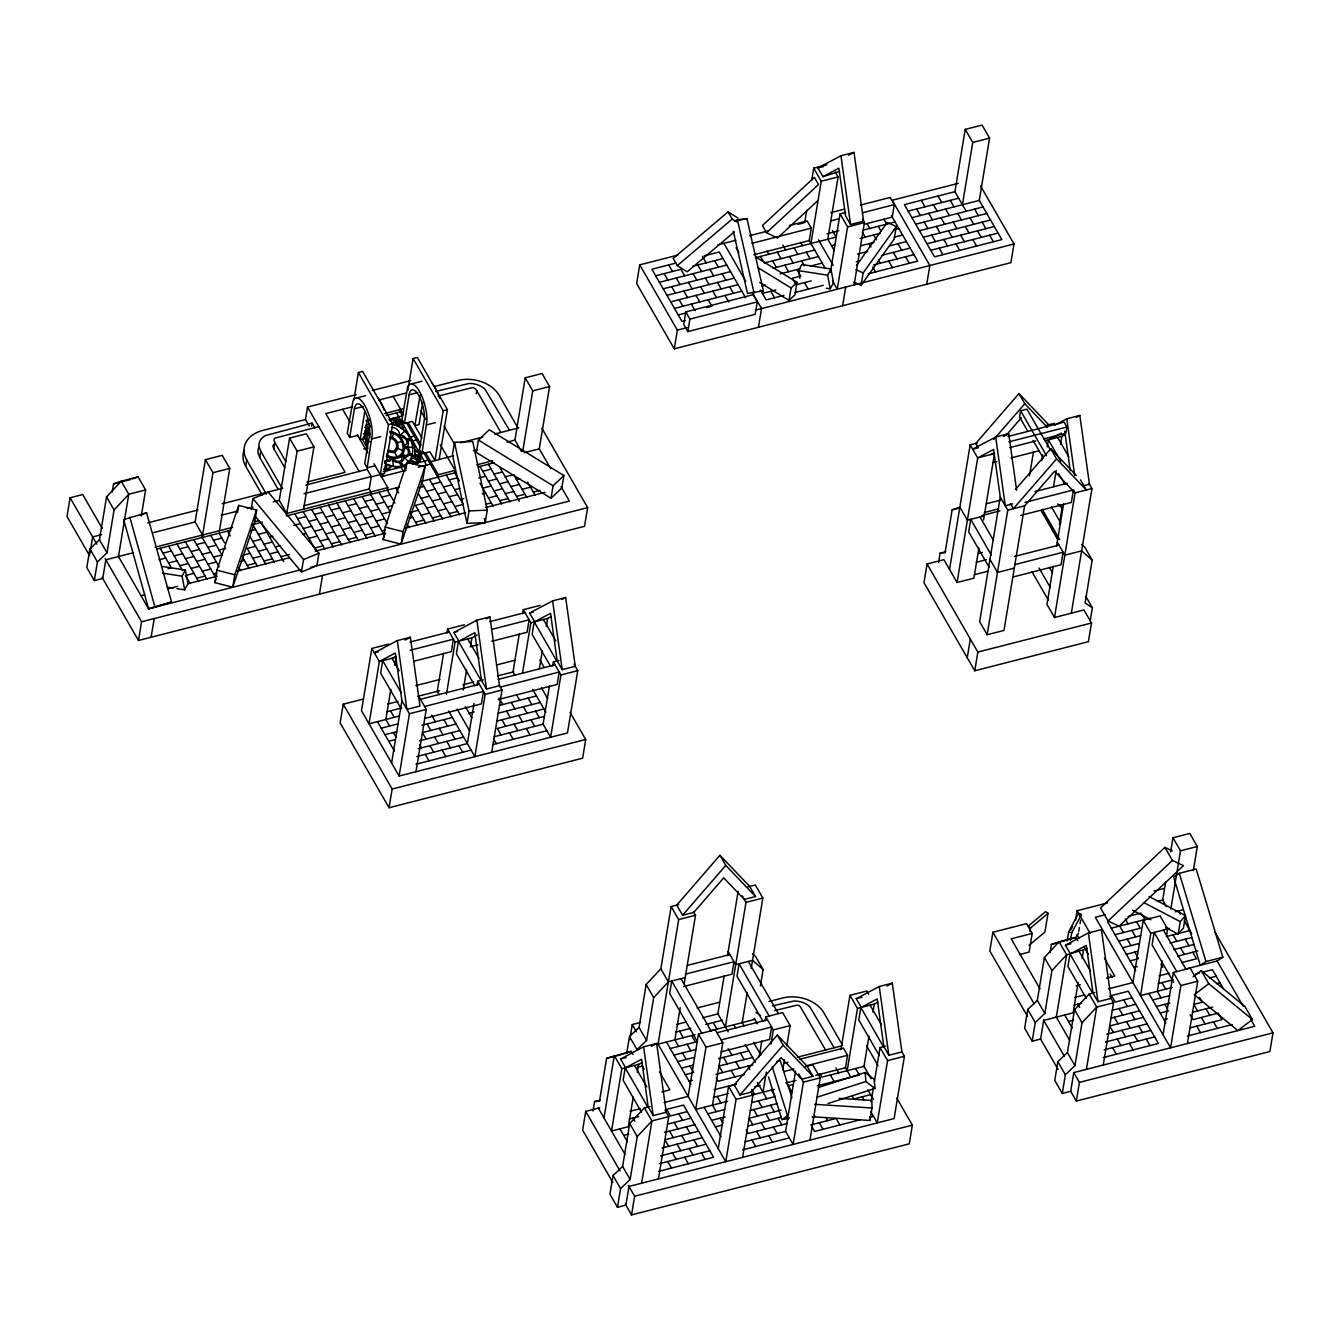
<?xml version="1.0" encoding="UTF-8"?>
<svg xmlns="http://www.w3.org/2000/svg" width="1340" height="1340" viewBox="0 0 1340 1340"><rect width="100%" height="100%" fill="white"/><g stroke="black" fill="none" stroke-linecap="round" stroke-linejoin="round"><path stroke-width="1.5" d="M375.183 465.75L367.177 467.794L372.319 434.311A24.639 8.643 75.6 0 0 364.698 405.3A24.639 8.643 75.6 0 0 353.006 400.828L347.244 433.205L349.69 437.443L357.68 435.399M439.168 459.486L447.426 409.655L417.326 357.428L413.105 358.517L443.205 410.727L434.964 460.558L429.889 451.748L421.882 453.791L427.024 420.308A24.639 8.643 75.6 0 0 419.403 391.297A24.639 8.643 75.6 0 0 407.712 386.825L401.95 419.202L404.395 423.457L412.385 421.397L421.949 437.979M387.947 451.178C400.359 457.644 401.548 437.979 389.923 436.974M387.528 452.535L386.674 455.215C407.913 465.097 408.097 435.048 389.856 432.452M102.209 528.362L82.712 494.544L70.099 497.776L67 516.469L89.579 555.631M141.286 516.067L145.608 489.954L138.087 476.889L121.253 481.194L106.564 496.889L99.462 539.785L89.897 548.881L86.799 567.574L94.319 580.622L102.745 578.478L105.843 559.785L133.414 552.716M89.88 553.755L92.661 536.938L101.689 534.627M94.319 580.622L97.418 561.946L106.982 552.834L114.084 509.954L128.774 494.259L145.608 489.954M112.192 492.048L113.548 483.874L121.253 481.194L128.774 494.259L118.456 556.552M541.846 428.18L587.64 507.626L584.542 526.302L138.489 640.486L141.571 621.794L105.157 558.613M151.102 637.254L154.201 618.561M202.625 535.012L195.104 521.964L205.405 459.654L222.239 455.349L229.76 468.397L219.459 530.707M202.206 537.507L212.943 472.719L205.405 459.654M214.802 582.632L216.862 570.17L238.721 505.398L256.644 509.987L254.583 522.449L232.725 587.221L214.802 582.632L216.125 578.712M237.548 512.517L238.721 505.398M262.238 494.963L245.689 466.236L246.728 460.005A31.54 23.098 9.4 0 1 262.54 430.492L305.47 419.504L307.53 407.042L356.155 394.597M232.725 587.221L234.785 574.76L256.644 509.987M251.166 509.267L252.942 498.581L268.352 492.232L318.937 553.219L316.877 565.681L301.466 572.029L254.868 515.85M278.067 489.251L259.726 457.426L260.747 451.195L259.19 447.192A17.504 12.831 9.4 0 1 265.404 435.617L312.136 423.072L314.967 427.963M284.784 467.76L273.745 448.599L274.767 442.368L273.997 440.374A3.467 2.546 9.4 0 1 275.219 438.08L318.82 426.623M374.028 463.757L387.779 487.626L286.777 513.471L279.256 500.423L289.574 438.113L306.408 433.808L313.928 446.856L303.611 509.167M289.574 438.113L297.095 451.178L286.375 515.967L399.488 487.006M311.634 426.187L312.136 423.072M301.466 572.029L303.527 559.567L252.942 498.581M319.439 594.173L322.521 575.48M353.793 400.425L358.4 372.52L362.621 371.431L392.721 423.658L384.463 473.489L370.895 476.956M349.69 437.443L354.43 408.8L363.14 406.556M364.832 411.263L360.125 439.654L364.329 438.565L367.696 418.298M305.788 485.063L367.177 469.352L371.314 476.538L369.254 488.983L303.912 505.716M370.527 494.427L370.946 491.931L369.07 488.665M380.259 474.561L388.5 424.73L358.4 372.52M363.408 699.044L343.241 704.204L340.142 722.88L389.052 807.735L582.632 758.189L585.714 739.496L570.103 712.428M387.779 487.626L387.361 490.105L394.898 503.17M388.935 419.303L402.503 415.835L400.241 411.916L400.66 409.42M383.139 539.551L385.2 527.089L407.059 462.317L424.964 466.906L422.904 479.368L401.045 544.141L383.139 539.551L385.116 533.655M407.829 390.409L413.105 358.517M404.395 423.457L409.135 394.798L417.846 392.553M388.65 644.155L371.817 648.46L361.498 710.753L399.119 776.028L567.457 732.947L577.758 670.636L574.006 664.121M406.171 467.643L407.059 462.317M422.736 402.268L419.035 424.562L414.831 425.651L420.123 395.149M401.045 544.141L403.106 531.678L424.964 466.906M390.845 689.363L385.87 719.496L389.622 726.029M394.848 665.243L396.171 657.203L379.337 661.508L369.036 723.818L399.32 716.062M430.341 464.126L430.76 461.647L453.523 455.818M437.862 477.191L438.281 474.695L425.668 452.836M391.598 762.979L401.916 700.669L395.267 653.066L379.337 661.508L371.817 648.46M389.052 807.735L392.151 789.042L343.241 704.204M399.119 776.028L409.437 713.734L401.916 700.669M454.511 442.3L452.451 454.762L467.007 523.387L485.214 522.6L487.274 510.138L472.719 441.513L454.511 442.3L469.067 510.925L467.007 523.387M440.324 444.729L455.114 470.39L454.695 472.886L421.028 481.495L442.669 519.032M476.253 393.776L476.772 390.677L475.331 388.834A3.467 2.546 9.4 0 0 472.116 387.679L438.063 396.104M415.953 771.723L426.271 709.413L418.75 696.365M478.43 440.056L476.37 452.518L551.025 498.262L561.845 488.011L563.906 475.549L489.251 429.788L478.43 440.056L553.085 485.8L551.025 498.262M443.574 653.183L437.259 691.373L439.135 694.639M446.907 633.083L447.56 629.063L464.394 624.758M446.438 694.371L455.081 642.128L447.56 629.063M463.272 690.067L466.605 669.966M470.591 645.863L471.915 637.823L477.224 634.993M521.495 451.513L514.912 440.106L525.23 377.796L542.063 373.491L549.584 386.54L539.266 448.85L550.69 468.648M474.008 703.399L467.342 743.583L416.857 756.514M476.99 685.309L477.66 681.29L483.271 679.849M522.768 451.144L532.75 390.861L525.23 377.796M477.66 681.29L485.181 694.338L474.879 756.631L448.531 710.954M491.713 752.326L502.014 690.033L499.2 685.142M519.317 633.803L513.002 671.976L514.878 675.243M522.65 613.703L523.303 609.683L540.137 605.379M522.516 672.981L530.841 622.731L523.303 609.683M539.35 668.677L542.348 650.587M546.335 626.467L547.675 618.427L551.209 616.551M559.014 660.469L553.403 661.893L560.941 674.958L550.623 737.251L543.102 724.203L549.417 686.013M552.75 665.913L553.403 661.893M677.806 255.119L639.733 264.868L636.651 283.561L674.271 348.819L1010.913 262.657L1014.012 243.964L980.562 185.958M674.271 348.819L677.353 330.142L639.733 264.868M685.779 311.935L683.702 324.397L687.839 331.566L755.174 314.331L757.234 301.885L753.097 294.7L685.779 311.935L689.916 319.104L687.839 331.566M599.75 1107.795L585.714 1111.379L582.632 1130.072L612.799 1182.416M593.034 1110.96L594.575 1101.614L600.186 1100.19M633.016 1054.597L631.14 1051.331L606.601 1058.315L599.499 1101.195L594.575 1101.614M603.988 1117.945L614.306 1055.635L621.827 1068.7L611.509 1130.994L628.343 1126.689L633.334 1096.539M626.701 1053.341L629.482 1036.507L639.046 1027.411L646.148 984.515L660.838 968.837L671.156 906.527L678.643 904.617M629.783 1039.522L632.262 1024.564L640.369 1022.487M650 1106.421L644.406 1107.862L629.716 1123.54L622.614 1166.437L613.05 1175.532L609.951 1194.225L617.472 1207.29L625.897 1205.129L628.979 1186.436L894.098 1118.582L904.416 1056.289L901.586 1051.381M758.423 327.278L761.522 308.602L752.125 292.271M637.321 1072.419L638.661 1064.379L642.195 1062.503M617.472 1207.29L620.571 1188.597L630.135 1179.485L637.237 1136.605L651.927 1120.91L668.76 1116.605L664.992 1110.073M629.482 1036.507L637.019 1049.572L646.583 1040.46L653.686 997.58L668.358 981.885L685.192 977.58M671.156 906.527L678.677 919.592L658.057 1044.178L695.091 1034.698M896.762 1098.063L912.356 1125.148L909.274 1143.824L631.542 1214.911L634.624 1196.235L628.376 1185.398M641.609 1183.203L651.927 1120.91L644.406 1107.862M759.73 282.472L789.026 300.411L791.086 287.966L797.032 282.321L755.676 256.978M804.737 222.423L806.73 210.363M811.722 180.23L813.732 168.17L826.813 164.82M797.032 282.321L794.972 294.783L789.026 300.411M680.201 1007.714L674.891 1039.874L678.643 1046.406M684.204 983.61L695.51 915.27L693.634 912.021M789.344 225.505L807.166 220.949L811.303 228.118L809.243 240.58L753.8 254.767M810.934 243.512L821.253 181.218L813.732 168.17M658.443 1178.899L668.76 1116.605M835.256 172.023L838.086 176.913L827.768 239.207L834.351 250.63M716.264 1111.664L712.511 1105.148L722.813 1042.838L715.292 1029.79L698.458 1034.095L688.157 1096.388L664.104 1102.552M830.415 272.137L840.063 213.847L845.674 212.423M698.458 1034.095L705.979 1047.16L695.678 1109.453L727.654 1101.262M840.063 213.847L847.583 226.912L837.266 289.206L832.576 281.048M724.186 975.704L717.855 1013.894L728.206 1031.85M727.503 955.621L738.156 891.301M842.592 305.738L845.691 287.045M725.375 1026.943L746.011 902.356L742.243 895.824M854.099 284.901L864.417 222.608L862.541 219.341M853.848 282.12L861.101 285.37L863.161 272.908L896.276 226.527L887.214 222.474L856.461 265.538M718.24 1148.615L728.558 1086.304L736.045 1084.395M742.209 1022.638L747.201 992.488M751.204 968.385L762.845 898.051L755.325 884.986L747.837 886.913M728.558 1086.304L736.079 1099.37L725.778 1161.663L657.84 1043.826M760.383 985.905L763.096 969.574L755.559 956.509L752.544 953.879M860.498 205.037L890.196 197.449L894.333 204.618L892.273 217.08L864.551 224.182M896.276 226.527L894.199 238.989L861.101 285.37M742.611 1157.358L752.913 1095.065L751.037 1091.799M759.144 1057.059L761.807 1040.979M765.123 1020.879L765.793 1016.859L782.627 1012.554L790.148 1025.602L786.815 1045.702M762.996 1092.217L766.329 1072.117M770.986 1043.977L773.314 1029.924L765.793 1016.859M782.828 1069.822L784.486 1059.773M798.707 1073.976L803.414 1082.134L793.096 1144.427L785.575 1131.379L795.558 1071.096M926.761 284.197L929.843 265.504L892.222 200.246L958.351 183.312M954.901 191.687L965.219 129.394L982.052 125.089L989.573 138.137L979.255 200.43L1001.834 239.592L934.499 256.828L904.4 204.618L954.901 191.687L966.19 211.268M962.422 204.735L972.74 142.442L965.219 129.394M809.93 1140.122L820.248 1077.829L812.727 1064.764L805.24 1066.69M840.967 1049.589L849.962 995.319L866.796 991.014L868.672 994.28M978.887 548.06L973.895 578.193L957.062 582.515L943.896 559.668L927.062 563.972L923.964 582.666L974.766 670.77L1088.381 641.693L1091.48 623L1083.943 609.951L1054.496 617.489L1046.959 604.441L1053.29 566.25M799.829 1059.253L843.396 1048.098L847.533 1055.284L845.473 1067.745L815.775 1075.333M847.165 1070.677L857.483 1008.384L849.962 995.319M938.586 562.482L940.127 553.135L945.739 551.695M984.213 515.9L967.38 520.205L959.859 507.156L952.154 509.82L945.052 552.716L940.127 553.135M868.99 1036.222L863.999 1066.372L821.923 1077.142L820.03 1073.876M872.976 1012.102L874.317 1004.062L877.851 1002.186M949.541 569.45L970.16 444.863L977.647 442.937M871.067 1101.798L873.395 1087.728M874.4 1081.698L880.045 1047.545L885.656 1046.104M957.062 582.515L977.698 457.911L970.16 444.863M812.61 1116.773L869.962 1120.458L872.022 1107.996L871.871 1100.458L839.091 1098.348M880.045 1047.545L887.582 1060.593L877.264 1122.887L870.682 1111.463M983.543 519.92L994.514 453.607L977.698 457.911L993.61 449.453L1000.26 497.073L979.641 621.676L987.161 634.725L1003.995 630.42L1024.614 505.817L1054.513 471.328L1075.116 492.885L1054.496 617.489M967.229 657.722L970.327 639.029M974.766 670.77L977.848 652.077L927.062 563.972M1050.794 450.558L1026.909 409.135L1020.594 410.743L1019.556 416.975L1027.864 431.396M987.161 634.725L1007.78 510.121L1000.26 497.073M1029.505 475.851L1033.508 451.748M1041.699 460.776L1042.688 454.746M1047.21 446.94L1048.382 439.821L1060.694 461.178M1053.542 486.604L1056.205 470.541M1060.526 444.411L1061.85 436.371L1065.4 434.495M1008.015 436.471L1064.094 422.117L1066.908 427.008L1065.886 433.239L1043.843 438.883M1059.404 524.242L1062.101 507.894L1060.225 504.627M1056.607 546.15L1063.608 503.957M1019.539 954.566L1029.103 952.12L1032.202 933.427L1026.557 923.645L992.89 932.255L989.808 950.948L1027.428 1016.223M1071.33 613.184L1091.949 488.581L1089.135 483.69M1029.957 931.685L1030.577 927.95L1048.014 913.361L1045.518 911.652L1028.065 926.258L1030.577 927.95M1081.665 544.425L1084.68 547.055L1092.2 560.103L1085.099 603L1092.368 607.791L1090.191 620.872M1077.812 940.747L1075.936 937.481L1059.102 941.785L1044.413 957.48L1037.311 1000.36L1027.747 1009.472L1024.648 1028.165L1032.168 1041.214L1040.594 1039.07L1043.693 1020.376L1073.139 1012.839L1078.13 982.689M1048.014 913.361L1044.915 932.054L1029.053 945.32M1032.168 1041.214L1035.267 1022.521L1044.832 1013.425L1051.934 970.529L1066.623 954.85L1086.991 948.653M1050.041 952.623L1051.398 944.466L1059.102 941.785L1066.623 954.85L1056.305 1017.144M1067.143 941.099L1068.684 931.752L1078.566 913.327L1081.581 914.416L1071.699 932.824L1070.459 940.312M1075.518 920.061L1077.059 910.714L1107.443 902.942M1078.8 931.233L1079.403 927.498M1080.023 923.763L1080.643 920.027M1094.813 992.572L1089.202 994.012L1074.513 1009.69L1067.41 1052.587L1057.846 1061.682L1054.748 1080.375L1062.268 1093.44L1070.694 1091.279L1073.775 1072.586L1254.726 1026.273L1250.555 1019.02M1082.117 958.569L1083.457 950.529M1062.268 1093.44L1065.367 1074.747L1074.931 1065.635L1082.033 1022.755L1096.723 1007.06L1113.557 1002.755L1109.788 996.223M1214.626 931.551L1273 1032.839L1269.901 1051.515L1076.338 1101.061L1079.42 1082.385L1073.775 1072.586M1086.405 1069.353L1096.723 1007.06L1089.202 994.012M1103.239 1065.049L1113.557 1002.755M1166.621 935.019L1167.626 928.989L1160.088 915.94L1143.255 920.245L1132.953 982.555L1108.398 988.836M1143.255 920.245L1150.792 933.31L1140.474 995.603L1172.45 987.413M1165.649 881.954L1162.651 900.045L1166.42 906.577M1170.641 851.821L1172.969 837.751L1189.803 833.447L1197.324 846.495L1193.337 870.615M1162.299 961.149L1157.308 991.299L1161.06 997.814M1170.842 909.073L1180.49 850.799L1172.969 837.751M1165.448 927.431L1178.212 934.097L1180.272 921.652L1185.515 915.605L1149.083 896.544M1163.053 1034.765L1173.354 972.472L1190.188 968.15L1197.709 981.215L1187.408 1043.508M1185.515 915.605L1183.438 928.067L1178.212 934.097M1173.354 972.472L1180.875 985.52L1170.574 1047.813L1095.333 917.28L1105.349 914.718M401.782 428.298C404.043 422.519 394.68 416.221 390.66 421.346M391.196 466.638L388.114 470.424L384.195 470.541M392.134 437.795L393.407 433.758M390.51 457.761L388.734 459.905L386.506 459.955M402.921 429.169C405.97 422.1 394.211 414.177 389.404 420.693M389.873 466.32L388.55 468.648L384.111 469.385M410.576 439.604C408.097 443.875 403.809 431.982 399.019 436.321C401.112 431.899 396.121 427.226 391.766 427.359M369.338 428.85L367.043 433.272L367.21 444.076M385.216 467.358L385.183 465.382M176.897 588.629L184.686 589.835L182.089 576.183L185.389 570.053L162.056 566.435M184.686 589.835L187.969 583.704L185.389 570.053M799.947 278.452L798.472 270.647L801.772 264.516L830.917 269.022L833.514 282.673L830.214 288.82L826.328 288.217M830.214 288.82L827.634 275.169L830.917 269.022M1070.761 930.044L1072.637 926.526M1075.518 938.62L1078.482 933.109M370.46 433.406L368.802 435.249L366.993 433.591M1048.717 424.747L1018.953 393.591L975.771 443.423L977.714 446.79M993.744 439.52L1024.782 403.709L1018.953 393.591M1006.424 434.981L1021.365 417.745M1015.67 489.234L1050.744 448.749L1076.255 475.449M1050.744 448.749L1056.573 458.866L1013.392 508.697L1010.477 503.639M719.932 855.272L676.767 905.103L682.596 915.22L693.819 912.339L723.701 877.851L744.32 899.408L755.542 896.544L749.713 886.427L719.932 855.272L725.778 865.389L755.542 896.544M682.596 915.22L725.778 865.389M777.351 1035.05L734.169 1084.881L739.998 1094.998L751.221 1092.117L781.12 1057.629L801.722 1079.202L812.944 1076.322L807.115 1066.205L777.351 1035.05L783.18 1045.167L812.944 1076.322M739.998 1094.998L783.18 1045.167M553.085 485.8L563.906 475.549M1164.896 847.366L1100.525 907.9L1108.063 920.949L1119.101 926.175L1183.455 865.64L1172.416 860.431L1164.896 847.366L1172.265 850.85M1108.063 920.949L1172.416 860.431M766.564 232.708L818.522 184.518L814.385 177.332L762.427 225.539L766.564 232.708L777.468 238.068L817.199 201.201M370.828 425.651L365.485 433.121L363.542 433.624M367.177 433.004L369.639 433.641L369.957 437.627M399.019 436.321L404.228 431.597M385.334 462.836L385.317 461.496M402.486 465.432C403.206 460.441 392.402 464.762 392.218 458.079L389.84 461.312L384.915 460.859M412.904 455.969C407.712 456.89 411.816 446.254 404.915 446.538C412.234 447.711 404.663 436.237 410.191 438.951M409.253 463.322C410.258 458.799 420.593 450.089 417.728 459.352C416.154 459.654 414.445 458.381 414.311 456.772C417.527 443.373 407.678 430.643 396.171 424.914M738.022 218.085L728.072 211.888L673.132 258.436L677.269 265.622L687.219 271.819L734.303 231.921M677.269 265.622L732.21 219.073L737.184 222.172M1193.153 976.776L1201.226 970.629L1244.91 1006.457L1252.431 1019.522L1237.892 1030.577L1194.208 994.749L1208.747 983.694L1252.431 1019.522M1179.334 873.312L1173.639 877.08L1200.272 965.319L1205.983 961.534L1222.817 957.229L1196.168 869.007L1179.334 873.312L1205.983 961.534M1185.046 969.205L1217.105 960.998L1222.817 957.229M398.75 426.304L400.359 424.78C400.962 421.564 396.741 418.549 393.96 420.408L393.675 423.809M817.953 167.952L840.951 155.742L853.999 152.408L863.597 221.184L850.548 224.517L845.54 215.824L838.89 168.204L822.961 176.662L817.953 167.952L823.547 166.529M848.689 155.222L853.999 152.408M839.544 171.436L822.961 176.662M397.327 640.604L406.925 709.379L419.973 706.029L410.375 637.254L397.327 640.604L374.329 652.815L378.048 651.86M405.065 640.085L410.375 637.254M392.385 658.174L395.92 656.298M453.858 632.447L476.873 620.236L489.904 616.903L499.519 685.678L486.47 689.011L481.445 680.318L474.796 632.698L458.883 641.156L453.858 632.447L457.593 631.492M486.37 618.779L489.904 616.903M529.601 613.067L552.616 600.856L565.664 597.523L575.262 666.298L562.214 669.631L557.189 660.922L550.556 613.318L534.627 621.76L529.601 613.067L533.337 612.112M562.113 599.399L565.664 597.523M1016.625 490.306L1008.719 433.657L995.687 436.991L972.673 449.202L978.267 447.778M1003.409 436.471L1008.719 433.657M990.729 454.578L994.28 452.685M1054.413 425.366L1066.791 418.8L1079.839 415.45L1089.437 484.226L1083.859 485.666M1076.305 417.343L1079.839 415.45M1048.801 439.704L1061.196 433.138M620.587 1059.019L643.602 1046.808L656.65 1043.475L666.248 1112.25L653.2 1115.583L648.192 1106.89L641.542 1059.27L625.613 1067.729L620.587 1059.019L626.182 1057.595M651.341 1046.289L656.65 1043.475M856.243 998.702L879.258 986.491L892.306 983.158L901.904 1051.934L888.856 1055.267L883.847 1046.574L877.198 998.953L861.268 1007.412L856.243 998.702L861.838 997.278M886.996 985.972L892.306 983.158M1065.4 945.169L1088.398 932.958L1101.447 929.625L1111.044 998.4L1097.996 1001.734L1092.988 993.041L1086.338 945.42L1070.409 953.879L1065.4 945.169L1070.978 943.745M385.3 463.221L385.267 461.06M406.255 465.231L396.841 467.342L385.535 464.662M303.527 559.567L318.937 553.219M118.205 556.1L148.556 608.762L171.537 601.978L146.579 512.718L123.648 519.602L148.606 608.863L300.847 569.785M140.432 515.197L146.579 512.718M148.606 608.863L171.537 601.978M132.308 478.899L138.087 476.889M623.435 1053.994L631.14 1051.331M1075.936 937.481L1051.398 944.466M818.238 1087.561L865.188 1072.503L874.25 1079.42L874.953 1088.449L828.003 1103.507M816.981 1097.226L865.875 1081.531L874.953 1088.449M404.563 444.981C410.375 443.574 404.63 435.467 400.342 437.644M821.253 181.218L838.086 176.913M972.74 142.442L989.573 138.137M736.615 219.861L746.95 218.671L763.381 290.847L747.486 293.46L733.332 231.301M734.37 221.15L746.95 218.671M830.783 212.641L844.652 209.107M749.73 235.639L767.552 231.083M717.888 244.868L735.928 240.245M798.037 224.35L804.05 222.809M830.968 220.849L838.89 218.822M862.659 212.725L894.333 204.618M751.891 243.327L811.303 228.118M676.231 263.009L651.91 269.24L682.01 321.449L685.377 320.595M704.287 255.84L719.245 252.004L745.576 297.698M655.679 275.772L680.921 269.307L684.69 275.839M692.713 266.291L723.014 258.536M908.168 211.134L958.67 198.22M847.583 226.912L864.417 222.608M826.931 233.813L838.807 230.765M659.447 282.288L726.766 265.052M755.392 257.732L836.177 237.063L832.425 230.53M863.111 230.162L895.103 221.971M911.937 217.666L979.255 200.43M663.2 288.82L730.534 271.584M814.703 250.044L764.202 262.975L760.433 256.442M831.537 245.739L834.904 244.868M860.146 238.419L880.347 233.244M893.813 229.793L898.855 228.503M915.689 224.199L983.024 206.963M666.968 295.353L734.303 278.117M773.013 268.201L818.455 256.577M860.548 245.806L873.998 242.356M894.199 237.18L902.624 235.036M919.458 230.715L986.776 213.495M670.737 301.868L738.055 284.633M780.148 273.863L800.332 268.703M810.432 266.107L822.224 263.092M857.567 254.047L867.667 251.468M889.559 245.873L906.376 241.552M923.21 237.247L990.545 220.011M674.489 308.401L741.824 291.165M762.024 285.99L765.391 285.135M856.277 261.87L859.644 261.015M881.536 255.404L910.145 248.084M926.978 243.779L994.314 226.544M372.369 390.459L410.861 380.594M678.258 314.934L686.666 312.773M706.867 307.597L710.233 306.743M762.41 293.393L775.877 289.942M811.236 280.897L796.077 284.767L792.325 278.234L800.734 276.09L796.965 269.558M873.513 264.952L913.913 254.617M930.747 250.295L998.066 233.076M356.825 397.896L365.535 395.668M411.531 383.893L422 381.213M689.916 319.104L757.234 301.885M783.95 295.37L766.179 299.909L760.534 290.127M795.173 292.488L823.229 285.32M868.102 273.829L917.666 261.132L891.335 215.455M352.738 406.707L325.804 413.608L359.237 471.63M378.986 399.99L406.221 393.022M434.394 386.506L457.811 380.51A31.54 23.098 9.4 0 1 499.217 395.384L517.826 427.695M435.584 391.464L468.883 383.525A17.504 12.831 9.4 0 1 485.13 389.371L509.384 430.157M677.353 330.142L687.386 327.563M755.509 310.126L1014.012 243.964M384.496 413.558L403.457 408.7M113.548 483.874L130.382 479.569M365.904 420.71L369.941 419.671M386.104 415.534L400.241 411.916M365.569 425.283L369.488 424.278M388.5 424.73L392.721 423.658M443.205 410.727L447.426 409.655M212.943 472.719L229.76 468.397M297.095 451.178L313.928 446.856M532.75 390.861L549.584 386.54M371.967 438.883L380.677 436.639M426.673 424.88L435.383 422.653M363.659 449L367.445 448.029L362.587 439.587M410.375 437.041L414.161 436.069M397.377 442.602L401.816 441.48M412.636 440.961L416.422 439.989M147.635 522.868L198.052 509.97M222.239 503.773L282.74 488.296M306.91 482.099L345.151 472.317L307.53 407.042M460.575 442.769L482.735 437.091M494.644 434.06L518.697 427.896M383.324 471.663L404.73 466.203L406.238 468.799M412.553 464.193L428.08 460.223M303.979 493.756L371.314 476.538M153.011 532.734L195.104 521.964M221.15 515.297L237.18 511.193M247.197 508.631L253.21 507.09M273.243 501.947L279.256 500.423M473.321 450.743L477.291 449.738M506.989 442.133L514.912 440.106M381.046 476.755L406.104 470.34M418.214 467.241L431.145 463.925M155.088 547.172L232.674 527.323M254.717 521.679L258.737 520.657M438.281 474.695L455.114 470.39M476.889 464.812L492.735 460.759M524.308 452.669L539.266 448.85M156.663 549.166L230.832 530.188M252.305 524.677L262.322 522.114M478.464 466.789L494.309 462.736M162.944 553.169L171.369 551.008M179.778 548.864L188.203 546.703M196.612 544.559L205.037 542.399M213.445 540.238L221.871 538.094M250.48 530.774L255.521 529.468M297.614 518.697L306.022 516.553M314.448 514.393L322.856 512.249M331.281 510.088L339.69 507.927M348.115 505.783L356.524 503.622M364.932 501.462L373.358 499.318M381.766 497.157L390.191 495.013M418.8 487.676L423.859 486.387M432.267 484.243L440.693 482.082M449.101 479.921L457.526 477.777M482.769 471.312L491.177 469.151M159.041 559.785L165.775 558.06M174.183 555.916L182.608 553.755M191.017 551.594L199.442 549.45M207.851 547.289L216.276 545.145M258.352 534.375L266.76 532.215M293.695 525.313L300.428 523.605M308.853 521.444L317.262 519.284M325.687 517.139L334.096 514.979M342.521 512.835L350.929 510.674M359.338 508.513L367.763 506.369M376.172 504.208L384.597 502.048M426.673 491.278L435.098 489.133M443.506 486.973L451.932 484.829M478.849 477.928L485.582 476.203M494.008 474.058L502.416 471.898M168.589 562.968L177.014 560.807M185.423 558.646L193.848 556.502M202.256 554.341L210.681 552.197M219.09 550.037L225.823 548.311M252.758 541.41L261.166 539.266M269.591 537.106L272.958 536.251M303.259 528.496L311.667 526.335M320.092 524.191L328.501 522.031M336.909 519.87L345.335 517.726M353.743 515.565L362.168 513.421M370.577 511.26L379.002 509.1M387.411 506.956L392.469 505.666M421.078 498.329L429.504 496.185M437.912 494.024L446.337 491.864M454.746 489.72L459.788 488.43M488.413 481.094L496.822 478.95M505.247 476.789L513.656 474.645L526.821 497.475M168.053 568.713L171.419 567.858L160.13 548.278M179.828 565.698L188.253 563.554M196.662 561.393L205.087 559.232M213.495 557.088L221.904 554.928L210.631 535.347M255.572 546.318L247.163 548.462L257.514 566.418M263.997 544.157L272.405 542.013M302.706 534.258L306.073 533.387M314.498 531.226L322.906 529.082M331.315 526.922L339.74 524.778M348.149 522.617L356.574 520.456M364.983 518.312L373.408 516.151M381.816 514.007L390.241 511.846L378.952 492.266M423.909 503.237L415.484 505.381L425.835 523.337M432.318 501.076L440.743 498.916M449.151 496.772L457.56 494.611M482.819 488.145L491.227 486.001M499.653 483.841L508.061 481.68M516.486 479.536L519.853 478.665M191.067 568.445L199.493 566.284M207.901 564.14L216.309 561.979M243.244 555.078L249.977 553.37M258.402 551.209L266.811 549.048M275.236 546.904L280.278 545.615M308.904 538.278L317.312 536.134M325.721 533.973L334.146 531.812M342.554 529.669L350.979 527.508M359.388 525.364L367.813 523.203M376.222 521.042L384.647 518.898M409.889 512.433L418.315 510.272M426.723 508.128L435.131 505.967M443.557 503.823L451.965 501.663M460.391 499.502L463.757 498.647M482.266 493.907L485.633 493.053M494.058 490.892L502.467 488.731M510.892 486.588L519.3 484.427M193.898 573.336L185.473 575.496L190.18 583.654M202.306 571.175L210.715 569.031M241.016 561.276L244.383 560.405M252.808 558.261L261.216 556.1M269.642 553.956L278.05 551.795M320.126 541.025L328.551 538.864M336.96 536.72L345.385 534.559M353.793 532.416L362.219 530.255M370.627 528.094L379.053 525.95M409.353 518.195L412.72 517.324M421.128 515.18L429.537 513.019M437.962 510.858L446.371 508.714M454.796 506.554L463.205 504.409L446.287 475.03M488.464 497.944L496.872 495.783M505.297 493.639L513.706 491.479M522.131 489.318L530.539 487.174M196.712 578.227L205.12 576.083M213.546 573.922L216.912 573.068M247.213 565.312L255.622 563.152M264.047 560.991L272.456 558.847M280.881 556.686L289.289 554.542M314.531 548.077L322.957 545.916M331.365 543.772L339.791 541.611M348.199 539.451L356.624 537.306M365.033 535.146L373.458 533.002M381.866 530.841L385.233 529.97M415.534 522.231L423.942 520.071M432.368 517.91L440.776 515.766M449.202 513.605L457.61 511.444M486.236 504.125L491.278 502.835M499.703 500.674L508.111 498.53M516.537 496.369L524.945 494.226M533.354 492.065L540.087 490.34M141.035 595.714L144.77 594.759M167.768 588.88L177.667 586.334M187.567 583.805L217.281 576.2M237.214 571.091L289.323 557.758M315.369 551.092L385.501 533.136M405.551 528.01L465.667 512.617M485.599 507.525L545.011 492.316M310.863 567.222L569.366 501.06L561.075 486.655M141.571 621.794L587.64 507.626M1046.841 425.232L1054.329 423.323M1008.836 441.865L1066.908 427.008M1009.807 447.594L1035.837 440.927M1045.016 440.676L1061.85 436.371M992.789 462.602L996.826 461.58M1010.963 457.962L1039.237 450.709M409.99 642.061L449.252 632.011M489.653 621.676L525.012 612.615M952.154 509.82L959.624 507.91M410.191 650.252L453.389 639.18L451.329 651.642L414.026 661.19M491.83 629.348L529.149 619.8L527.072 632.262L491.73 641.307M986.458 503.723L1000.595 500.105M1034.949 491.562L1067.26 483.288M455.081 642.128L471.915 637.823M530.841 622.731L547.675 618.427M1012.739 503.873L1005.285 505.783L995.687 436.991M984.314 512.5L998.669 508.831M1024.949 502.366L1073.424 489.954L1071.363 502.416L1020.862 515.347M981.902 515.515L999.925 510.892M470.122 646.835L477.978 644.825M1007.78 510.121L1024.614 505.817M1091.949 488.581L1075.116 492.885L1073.173 489.519M415.835 685.611L440.022 679.43M496.487 664.975L514.627 660.335M387.562 704.086L398.014 701.406M417.611 696.398L439.654 690.753M462.903 684.807L473.724 682.027M497.375 675.98L513.806 671.775M978.2 553.554L982.253 552.516M420.442 699.296L479.352 684.221M498.145 679.413L555.095 664.841M386.774 711.774L401.732 707.956M976.291 562.281L986.391 559.701M424.579 706.481L483.489 691.406L481.429 703.869L424.478 718.441M500.322 687.102L559.232 672.01L557.172 684.472L498.262 699.547M1014.531 556.452L1058.969 545.079M409.437 713.734L426.271 709.413M485.181 694.338L502.014 690.033M560.941 674.958L577.758 670.636M974.23 574.743L988.367 571.125M1014.631 564.659L1063.106 552.247L1061.046 564.71L1012.571 577.121M381.213 728.19L398.047 723.868M1014.313 568.11L997.479 572.431L989.942 559.366M384.965 734.705L396.757 731.69M422 725.225L452.3 717.469M469.134 713.165L474.176 711.875M499.435 705.409L536.469 695.929M388.734 741.238L395.467 739.513M456.069 724.002L422.401 732.628L426.154 739.144M498.145 713.232L540.221 702.462M419.42 740.869L459.821 730.534M496.855 721.054L543.99 708.994M418.147 748.692L463.59 737.05M544.375 716.381L497.257 728.441L501.009 734.973M494.276 736.698L543.102 724.203M415.936 764.236L471.111 750.115M492.986 744.504L546.854 730.719M392.151 789.042L585.714 739.496M977.848 652.077L1091.48 623M678.677 919.592L695.51 915.27M746.011 902.356L762.845 898.051M687.454 965.386L729.865 954.532M685.527 974.113L734.002 961.718L731.942 974.18L683.467 986.575M1180.49 850.799L1197.324 846.495M697.101 1007.981L719.379 1002.27M1154.058 891.016L1164.175 888.42M676.583 1024.464L686.599 1021.901M702.629 1017.797L718.659 1013.693M1032.202 933.427L1011.164 938.821L1040.041 988.937M1157.442 901.385L1163.455 899.844M768.875 1001.533L782.527 998.032A31.54 23.098 9.4 0 1 823.933 1012.906L842.558 1045.217M772.343 1005.921L793.615 1001.047A17.504 12.831 9.4 0 1 809.863 1006.893L834.117 1047.679M675.795 1032.152L690.753 1028.316M705.728 1024.497L722.562 1020.175M1128.079 916.393L1141.178 913.043M774.57 1010.611L796.848 1005.201A3.467 2.546 9.4 0 1 800.064 1006.357L825.574 1049.991M710.233 1030.828L754.839 1019.405M1111.262 928.184L1149.988 918.269M1175.23 911.803L1183.27 909.743M606.601 1058.315L621.559 1054.479M716.984 1032.721L767.485 1019.807M670.235 1048.55L695.477 1042.084L691.725 1035.569M1115.031 934.7L1140.273 928.235L1136.521 921.719M721.121 1039.907L771.622 1026.976L769.562 1039.438L721.087 1051.85M673.986 1055.082L695.879 1049.488M1118.783 941.233L1140.675 935.638M1165.917 929.173L1169.284 928.302M621.827 1068.7L638.661 1064.379M705.979 1047.16L722.813 1042.838M773.314 1029.924L790.148 1025.602M857.483 1008.384L874.317 1004.062M1150.792 933.31L1167.626 928.989M637.287 1067.394L642.329 1066.104M677.755 1061.615L694.589 1057.293M1122.552 947.765L1139.385 943.444M1166.319 936.559L1189.887 930.529M681.524 1068.131L693.299 1065.116M718.542 1058.65L748.842 1050.895M1126.32 954.281L1138.096 951.266M1170.088 943.092L1191.964 937.481M685.276 1074.663L692.01 1072.938M752.611 1057.428L718.944 1066.037L722.712 1072.57M1130.072 960.813L1136.806 959.088M1173.84 949.608L1194.041 944.449M689.045 1081.196L692.412 1080.325M715.979 1074.295L752.996 1064.814M1133.841 967.346L1137.208 966.475M1177.609 956.14L1197.809 950.965M776.614 1061.582L780.316 1060.644L791.906 1097.661M661.86 1091.882L669.883 1089.839L659.431 1071.715M797.333 1057.21L841.419 1045.937M1076.188 985.838L1080.241 984.8M1106.572 978.066L1114.679 975.989L1104.445 958.234M783.984 1063.307L787.954 1062.285M744.236 1074.546L718.056 1081.246L716.163 1077.997M1181.562 962.623L1196.52 958.787L1192.751 952.254M784.168 1071.498L794.067 1068.968M805.943 1065.92L847.533 1055.284M630.034 1111.279L640.051 1108.699M714.203 1089.722L736.246 1084.094M1074.613 997.479L1084.847 994.85M1159 975.872L1169.016 973.309M629.264 1118.967L638.611 1116.572M713.416 1097.41L728.374 1093.591M754.571 1086.891L760.182 1085.45M1074.06 1005.117L1081.531 1003.191M1158.212 983.577L1173.187 979.741M1195.632 973.996L1199.367 973.041M1203.102 972.086L1212.449 969.691L1223.738 989.272M786.061 1082.938L795.96 1080.409M687.253 1111.597L670.419 1115.918L666.667 1109.386L683.5 1105.081L713.6 1157.291L658.426 1171.411M751.221 1095.232L774.219 1089.336M788.255 1085.752L793.297 1084.462M1132.049 997.747L1115.232 1002.069L1111.463 995.536L1128.297 991.231L1158.397 1043.441L1103.222 1057.562M1209.484 977.932L1216.217 976.207M736.079 1099.37L752.913 1095.065M803.414 1082.134L820.248 1077.829M887.582 1060.593L904.416 1056.289M1180.875 985.52L1197.709 981.215M623.686 1135.365L628.745 1134.075M667.454 1124.159L691.021 1118.13M707.855 1113.825L724.689 1109.52M751.623 1102.619L775.19 1096.589L771.421 1090.056M817.266 1085.819L859.342 1075.049L855.59 1068.516M1068.483 1021.516L1073.541 1020.226M1112.25 1010.31L1135.818 1004.28M1152.651 999.975L1169.485 995.67M1216.62 983.594L1219.986 982.739M664.489 1132.417L694.79 1124.662M711.607 1120.357L725.074 1116.907M750.333 1110.441L777.267 1103.54M1110.96 1018.132L1139.586 1010.812M1156.42 1006.507L1169.887 1003.057M698.542 1131.178L664.875 1139.804L668.643 1146.337M715.376 1126.873L722.109 1125.148M781.019 1110.073L749.043 1118.264L752.812 1124.779M1143.338 1017.328L1109.671 1025.954L1113.439 1032.487M1160.172 1013.023L1168.597 1010.879M661.91 1148.045L702.311 1137.71M747.754 1126.086L781.421 1117.459M870.631 1094.629L853.798 1098.934L851.922 1095.668M1106.706 1034.195L1147.107 1023.861M1163.941 1019.556L1167.307 1018.685M1192.55 1012.236L1212.75 1007.06M783.816 1119.402L789.377 1117.979M660.62 1155.867L706.063 1144.243M786.865 1123.556L748.156 1133.473L746.263 1130.206M812.107 1117.091L815.474 1116.237M1105.416 1042.018L1150.859 1030.393M659.33 1163.689L709.832 1150.758M745.174 1141.714L785.575 1131.379M810.817 1124.913L836.076 1118.448L839.828 1124.98M1104.126 1049.84L1154.628 1036.909M1189.97 1027.864L1221.963 1019.69L1218.194 1013.157L1192.952 1019.623L1190.121 1014.715M742.578 1149.871L789.344 1137.911M860.414 1119.721L814.586 1131.446L811.772 1126.555M869.76 1117.325L873.496 1116.371M1187.374 1036.021L1232.264 1024.531M634.624 1196.235L912.356 1125.148M1079.42 1082.385L1273 1032.839M469.067 510.925L487.274 510.138M760.065 290.964L763.381 290.847M383.743 469.151L386.741 467.643L386.406 465.164M363.978 434.897L365.301 434.864M414.78 454.109L418.767 455.399L420.09 459.05L417.159 460.625L413.507 458.23M814.67 1104.311L872.022 1107.996M366.557 441.245L370.007 441.714M404.915 446.538L413.524 447.728M401.849 465.6C396.305 463.255 408.382 459.838 402.084 455.55C406.506 461.479 410.425 450.324 413.089 455.399M798.472 270.647L827.634 275.169M162.659 573.185L182.089 576.183M167.182 587.138L173.011 588.042M364.647 427.209L367.981 428.348M385.2 527.089L403.106 531.678M216.862 570.17L234.785 574.76M1068.684 931.752L1071.699 932.824M391.314 423.122C407.427 432.15 391.9 412.72 396.288 424.88M391.247 424.194C421.748 429.738 419.906 479.72 384.58 463.221M389.84 431.279C409.839 434.127 409.638 467.091 386.356 456.253M389.94 438.297C399.538 439.118 398.55 455.349 388.315 450.006M855.908 269.658L863.161 272.908M412.1 460.625C420.09 466.119 423.373 453.054 415.031 451.279M414.998 450.123C425.467 452.183 421.296 468.464 411.447 461.463M403.038 454.562C408.633 458.498 410.978 449.269 405.065 448.079M363.056 437.879L365.083 438.867M398.315 448.531L403.323 450.96M366.607 426.522L368.634 427.51M363.425 436.873L365.066 437.694M1143.841 902.591L1180.272 921.652M1132.668 910.279L1150.876 919.809M758.34 267.899L791.086 287.966M755.995 1012.454L760.35 1015.335M1057.578 503.941L1062.101 507.894M1092.2 560.103L1081.631 550.891L1064.798 555.195L1057.277 542.131M763.096 969.574L752.527 960.345L735.694 964.649L728.173 951.601M402.084 455.55L409.069 461.965M1024.782 403.709L1047.461 427.443M1056.573 458.866L1086.338 490.021L1080.509 479.904M365.602 429.604L366.574 430.743M365.083 430.626L366.004 444.043L367.93 448.498M393.893 458.23C395.183 463.489 404.948 461.948 400.995 456.404M974.599 209.107L978.368 215.64M982.136 222.172L985.888 228.688M989.657 235.22L993.409 241.753M969.959 217.8L973.711 224.316M977.48 230.849L981.232 237.381M950.244 200.364L954.013 206.896M957.765 213.429L961.534 219.944M965.302 226.477L969.054 233.009M972.823 239.525L976.592 246.058M938.067 195.992L941.836 202.524M945.588 209.057L949.356 215.572M953.125 222.105L956.877 228.638M960.646 235.153L964.398 241.686M933.41 204.685L937.179 211.201M940.948 217.733L944.7 224.266M948.469 230.781L952.221 237.314M955.99 243.847L959.758 250.362M921.233 200.313L925.002 206.829M928.754 213.362L932.523 219.894M936.292 226.41L940.044 232.942M943.812 239.475L947.581 245.991M1057.645 437.443L1068.935 457.024M916.577 208.99L920.346 215.506M924.114 222.038L927.866 228.571M931.635 235.086L935.387 241.619M939.156 248.151L942.925 254.667M1058.633 473.64L1064.798 484.31M1020.594 410.743L1046.557 455.784M1033.056 440.391L1043.441 458.414M1051.431 506.872L1060.677 522.885M883.864 219.241L886.678 224.132M897.968 243.713L901.736 250.245M905.488 256.761L909.257 263.293M1042.185 509.233L1059.622 539.501M878.27 226.292L881.083 231.184M893.311 252.389L897.08 258.922M1041.163 510.674L1057.779 539.501M1085.785 596.367L1092.368 607.791M867.03 223.546L869.844 228.436M873.613 234.969L876.427 239.86M888.654 261.066L892.423 267.598M862.374 232.222L865.188 237.113M868.957 243.646L870.832 246.912M878.37 259.96L880.246 263.226M1049.337 567.389L1052.419 572.716M872.775 267.012L875.59 271.903M1039.053 567.976L1050.342 587.556M1031.867 571.527L1048.282 600.019M980.009 516.972L993.342 540.12M818.522 239.91L833.145 265.303M991.265 554.944L970.746 519.351L968.686 531.812L989.205 567.406M809.058 240.262L825.038 268M1217.105 960.998L1243.235 1006.323M800.633 242.406L802.526 245.672M806.278 252.205L810.047 258.721M1178.597 910.949L1180.473 914.215M1184.242 920.731L1191.763 933.796M794.101 247.833L797.87 254.349M801.621 260.881L804.452 265.772M1185.23 939.206L1188.999 945.739M1201.226 970.629L1208.747 983.694M782.861 245.086L785.692 249.977M789.444 256.51L793.213 263.042M804.503 282.623L808.255 289.139M1173.053 934.834L1176.805 941.367M1180.574 947.882L1184.342 954.415M777.267 252.138L781.036 258.654M784.788 265.186L788.557 271.719M1163.405 930.077L1185.984 969.239M1199.434 997.362L1202.248 1002.253L1193.84 1004.414L1197.608 1010.929M1206.017 1008.785L1209.785 1015.318M1213.538 1021.834L1217.306 1028.366M766.966 251.032L768.858 254.282M772.611 260.814L776.379 267.347M1176.721 971.6L1154.159 932.439L1152.082 944.901L1173.639 982.287M1142.116 914.667L1144.929 919.558M1201.36 1017.462L1205.129 1023.995M728.072 211.888L732.21 219.073M1160.976 964.147L1162.852 967.396M1196.704 1026.139L1200.473 1032.671M770.835 291.232L774.587 297.765M1125.282 918.972L1128.096 923.863M1131.865 930.396L1135.617 936.928M1161.964 982.605L1165.716 989.138M736.079 247.699L738.909 252.59M1119.687 926.024L1123.439 932.556M1127.208 939.072L1130.977 945.604M1134.729 952.137L1138.498 958.653M1164.828 1004.347L1167.643 1009.238M723.902 243.327L745.844 281.4M1107.51 921.652L1135.717 970.596M1148.882 993.443L1165.817 1022.822M714.589 260.68L718.357 267.213M722.126 273.745L725.878 280.261M729.647 286.793L733.399 293.326M702.411 256.309L706.18 262.841M709.932 269.373L713.701 275.889M717.469 282.422L721.221 288.954M724.99 295.47L728.759 302.003M1077.059 910.714L1090.124 933.377M1110.14 974.13L1112.033 977.396M1123.64 999.908L1127.409 1006.441M1131.161 1012.956L1134.93 1019.489M1138.682 1026.021L1142.45 1032.537M1146.219 1039.07L1149.971 1045.602M697.755 265.002L701.524 271.517M705.292 278.05L709.044 284.583M712.813 291.098L716.565 297.631M1077.059 934.767L1079.119 938.352M1084.278 947.296L1088.398 954.449M1118.984 1008.585L1122.753 1015.117M1126.505 1021.65L1130.273 1028.165M1134.042 1034.698L1137.794 1041.23M693.115 273.678L696.867 280.211M700.636 286.727L704.388 293.259M708.156 299.791L711.925 306.307M1079.253 951.618L1090.542 971.199M1114.327 1017.278L1118.096 1023.794M1121.848 1030.326L1125.617 1036.859M1129.386 1043.374L1133.138 1049.907M688.458 282.355L692.211 288.887M695.979 295.42L699.748 301.935M1092.569 993.141L1069.99 953.979L1067.93 966.442L1086.388 998.484M1117.208 1039.003L1120.96 1045.535M668.744 264.935L672.513 271.451M676.281 277.983L680.033 284.516M683.802 291.031L687.554 297.564M691.323 304.096L695.091 310.612M1112.552 1047.679L1116.304 1054.212M664.104 273.611L667.856 280.144M671.625 286.659L675.377 293.192M679.145 299.724L682.914 306.24M1077.796 1004.146L1079.672 1007.412M1044.413 957.48L1051.934 970.529M1074.513 1009.69L1082.033 1022.755M1064.73 1014.983L1072.251 1028.048M1056.104 1016.775L1069.688 1040.342M1037.311 1000.36L1044.832 1013.425M1067.41 1052.587L1074.931 1065.635M992.89 932.255L1034.095 1003.744M1043.475 1020.008L1064.379 1056.272M1027.747 1009.472L1035.267 1022.521M1057.846 1061.682L1065.367 1074.747M1040.376 1038.701L1058.148 1069.521M1070.694 1091.279L1076.338 1101.061M870.096 1005.151L881.385 1024.731M883.412 1046.674L860.85 1007.513L858.789 1019.975L879.308 1055.568M866.578 1045.702L878.018 1065.568M476.772 390.677L500.858 432.468M527.726 482.266L535.246 495.331M863.798 1066.004L871.1 1078.7M867.818 1089.738L873.446 1099.52M499.602 467.007L519.351 501.26M845.289 1067.41L850.933 1077.209M862.223 1096.79L864.099 1100.04M488.363 464.26L509.987 501.796M835.926 1067.93L838.756 1072.821M479.938 466.421L501.579 503.941M830.331 1074.982L834.1 1081.514M479.988 483.254L493.154 506.101M444.109 426.187L454.562 444.31M748.323 961.417L778.423 1013.626M543.454 619.499L555.765 640.872M420.593 410.526L425.785 419.521M769.16 1016.005L739.06 963.795L737 976.24L762.946 1021.264M454.411 472.383L459.402 481.043M825.775 1117.342L827.651 1120.609M556.77 661.039L534.208 621.877L532.131 634.339L550.606 666.382M819.243 1122.753L823.011 1129.285M754.219 1018.316L757.351 1023.76M393.123 396.372L403.709 414.713M408.181 422.485L421.229 445.098M406.389 422.586L420.308 446.722M423.072 451.53L459.503 514.711M786.379 1082.486L792.007 1092.284M421.882 453.791L419.437 449.553L424.177 420.894A18.559 6.499 75.6 0 0 418.716 395.384A18.559 6.499 75.6 0 0 409.135 394.798M539.936 660.067L544.09 667.287M396.456 412.887L426.555 465.097M429.453 479.335L451.078 516.871M742.008 1022.269L744.102 1025.904M753.499 1042.219L760.819 1054.915M541.327 687.621L547.591 698.492M733.801 1024.799L735.677 1028.065M745.09 1044.379L755.425 1062.319M786.463 1116.17L788.356 1119.436M532.7 689.413L545.866 712.26M394.412 452.082L397.059 456.655M418.264 493.438L434.244 521.176M740.434 1053.056L744.186 1059.588M747.955 1066.104L749.831 1069.37M757.368 1082.418L766.765 1098.75M770.534 1105.265L774.285 1111.798M778.054 1118.331L781.806 1124.846M400.945 467.157L403.189 471.077M528.044 698.09L531.812 704.622M535.565 711.138L539.333 717.67M713.198 1022.571L716.967 1029.103M728.256 1048.684L732.009 1055.216M735.777 1061.732L739.546 1068.265M751.774 1089.47L754.587 1094.378M758.356 1100.894L762.108 1107.426M765.877 1113.959L769.629 1120.475M773.398 1127.007L777.167 1133.54M680.988 978.652L711.088 1030.862M516.805 695.343L519.635 700.25M523.387 706.766L527.156 713.299M530.908 719.831L534.677 726.347M395.786 487.961L398.6 492.852M410.827 514.058L417.41 525.481M723.6 1057.361L727.352 1063.893M731.121 1070.425L734.889 1076.941M753.7 1109.57L757.452 1116.103M761.221 1122.635L764.989 1129.151M768.741 1135.684L772.51 1142.216M382.118 473.472L383.625 476.085M342.638 409.303L350.159 422.351M357.428 434.947L367.797 452.954M511.21 702.394L514.979 708.927M518.731 715.46L522.5 721.975M526.268 728.508L530.02 735.024M701.825 1033.241L671.725 981.014L669.665 993.476L697.688 1042.101M407.125 524.375L409.002 527.642M756.564 1131.312L760.333 1137.844M660.838 968.837L668.358 981.885M467.71 638.895L479 658.476M367.177 467.794L364.731 463.556L369.472 434.897A18.559 6.499 75.6 0 0 364.011 409.387A18.559 6.499 75.6 0 0 354.43 408.8M499.033 698.023L502.802 704.555M506.554 711.071L510.322 717.604M514.091 724.136L517.843 730.652M751.908 1139.988L755.676 1146.521M481.026 680.419L458.447 641.257L456.387 653.719L474.863 685.762M501.914 719.764L505.666 726.28M509.435 732.812L513.187 739.345M370.259 493.924L387.461 523.789M679.531 1031.197L683.299 1037.713M687.068 1044.245L690.82 1050.778M717.168 1096.455L720.92 1102.987M646.148 984.515L653.686 997.58M362.118 496.57L383.743 534.107M682.412 1052.922L686.164 1059.454M689.933 1065.987L693.701 1072.503M720.032 1118.197L722.846 1123.088M493.539 738.759L496.353 743.65M353.71 498.731L375.334 536.251M666.466 1042.034L690.921 1084.445M704.086 1107.292L721.02 1136.672M305.47 419.504L309.238 426.036M465.365 706.649L471.948 718.056M345.284 500.875L366.925 538.412M457.158 709.162L469.704 730.92M336.876 503.036L358.5 540.573M639.046 1027.411L646.583 1040.46M632.262 1024.564L636.433 1031.817M328.451 505.197L350.092 542.717M678.844 1113.758L682.596 1120.29M686.365 1126.806L690.134 1133.339M693.885 1139.871L697.654 1146.387M701.406 1152.919L705.175 1159.452M443.892 719.63L447.644 726.163M451.413 732.679L455.165 739.211M458.933 745.744L462.702 752.259M320.042 507.341L341.666 544.878M642.028 1065.568L644.088 1069.152M674.188 1122.434L677.956 1128.967M681.708 1135.499L685.477 1142.015M689.229 1148.548L692.998 1155.08M634.457 1065.467L646.768 1086.824M274.767 442.368L285.822 461.53M431.698 715.259L435.467 721.791M439.235 728.307L442.987 734.839M446.756 741.372L450.508 747.888M311.617 509.502L333.258 547.021M669.531 1131.128L673.3 1137.643M677.052 1144.176L680.821 1150.708M684.589 1157.224L688.341 1163.756M391.967 658.275L399.153 670.737M427.058 723.935L430.81 730.468M434.579 737L438.331 743.516M442.1 750.048L445.868 756.581M647.756 1106.991L625.194 1067.829L623.134 1080.291L641.592 1112.334M303.209 511.645L324.833 549.182M672.395 1152.852L676.164 1159.385M401.179 692.696L382.704 660.654L380.644 673.115L401.163 708.709M260.747 451.195L282.154 488.313M429.922 745.677L433.691 752.209M294.783 513.806L316.424 551.343M667.756 1161.529L671.507 1168.061M419.621 744.571L421.497 747.821M425.266 754.353L429.034 760.885M632.999 1117.995L634.875 1121.262M629.716 1123.54L637.237 1136.605M246.728 460.005L266.375 494.108M390.51 710.82L394.278 717.352M393.391 732.561L396.204 737.452M619.934 1128.833L627.455 1141.898M377.445 721.657L394.379 751.02M261.116 522.433L283.695 561.577M598.344 1108.147L624.892 1154.192M252.707 524.577L274.332 562.113M622.614 1166.437L630.135 1179.485M585.714 1111.379L620.052 1170.959M249.927 536.519L265.923 564.257M613.05 1175.532L620.571 1188.597M625.294 1204.091L631.542 1214.911M227.465 531.042L230.279 535.933M241.569 555.514L249.089 568.579M219.04 533.203L224.684 542.985M238.788 567.457L240.681 570.723M201.921 537.022L219.14 566.87M193.798 539.652L215.422 577.188M185.372 541.812L207.013 579.349M176.964 543.973L198.588 581.493M168.538 546.117L182.659 570.589M106.564 496.889L114.084 509.954M99.462 539.785L106.982 552.834M70.099 497.776L96.832 544.157M89.897 548.881L97.418 561.946M102.058 577.289L138.489 640.486M1042.269 510.138L1057.997 539.4M273.745 448.599L272.958 446.605A3.467 2.546 9.4 0 1 274.197 444.31M259.726 457.426L258.168 453.423A17.504 12.831 9.4 0 1 259.089 446.856M772.276 1066.908L787.518 1115.617L781.974 1119.872L768.557 1077.008M129.796 517.123L154.753 606.367M737.687 221.033L754.119 293.209M484.343 518.563L485.214 522.6M392.168 457.811L393.458 465.952M1066.791 418.8L1074.697 475.432M1064.73 431.262L1070.225 470.591M1088.398 932.958L1097.996 1001.734M840.951 155.742L850.548 224.517M879.258 986.491L888.856 1055.267M643.602 1046.808L653.2 1115.583M552.616 600.856L562.214 669.631M476.873 620.236L486.47 689.011M865.188 1072.503L865.875 1081.531M869.878 1116.689L869.962 1120.458M432.284 383.391A24.639 8.643 75.6 0 1 439.604 398.198M245.689 466.236A31.54 23.098 9.4 0 1 244.165 450.257M377.578 397.394A24.639 8.643 75.6 0 1 384.228 410.191M367.378 433.44C368.584 437.426 370.711 431.698 367.378 433.44M395.35 422.385C397.076 428.046 400.091 419.906 395.35 422.385M400.425 463.791C401.632 467.777 403.759 462.049 400.425 463.791M408.164 439.068C409.37 443.054 411.497 437.343 408.164 439.068M410.626 454.528C411.832 458.515 413.959 452.786 410.626 454.528M415.099 456.622C416.807 462.283 419.839 454.143 415.099 456.622"/></g></svg>
